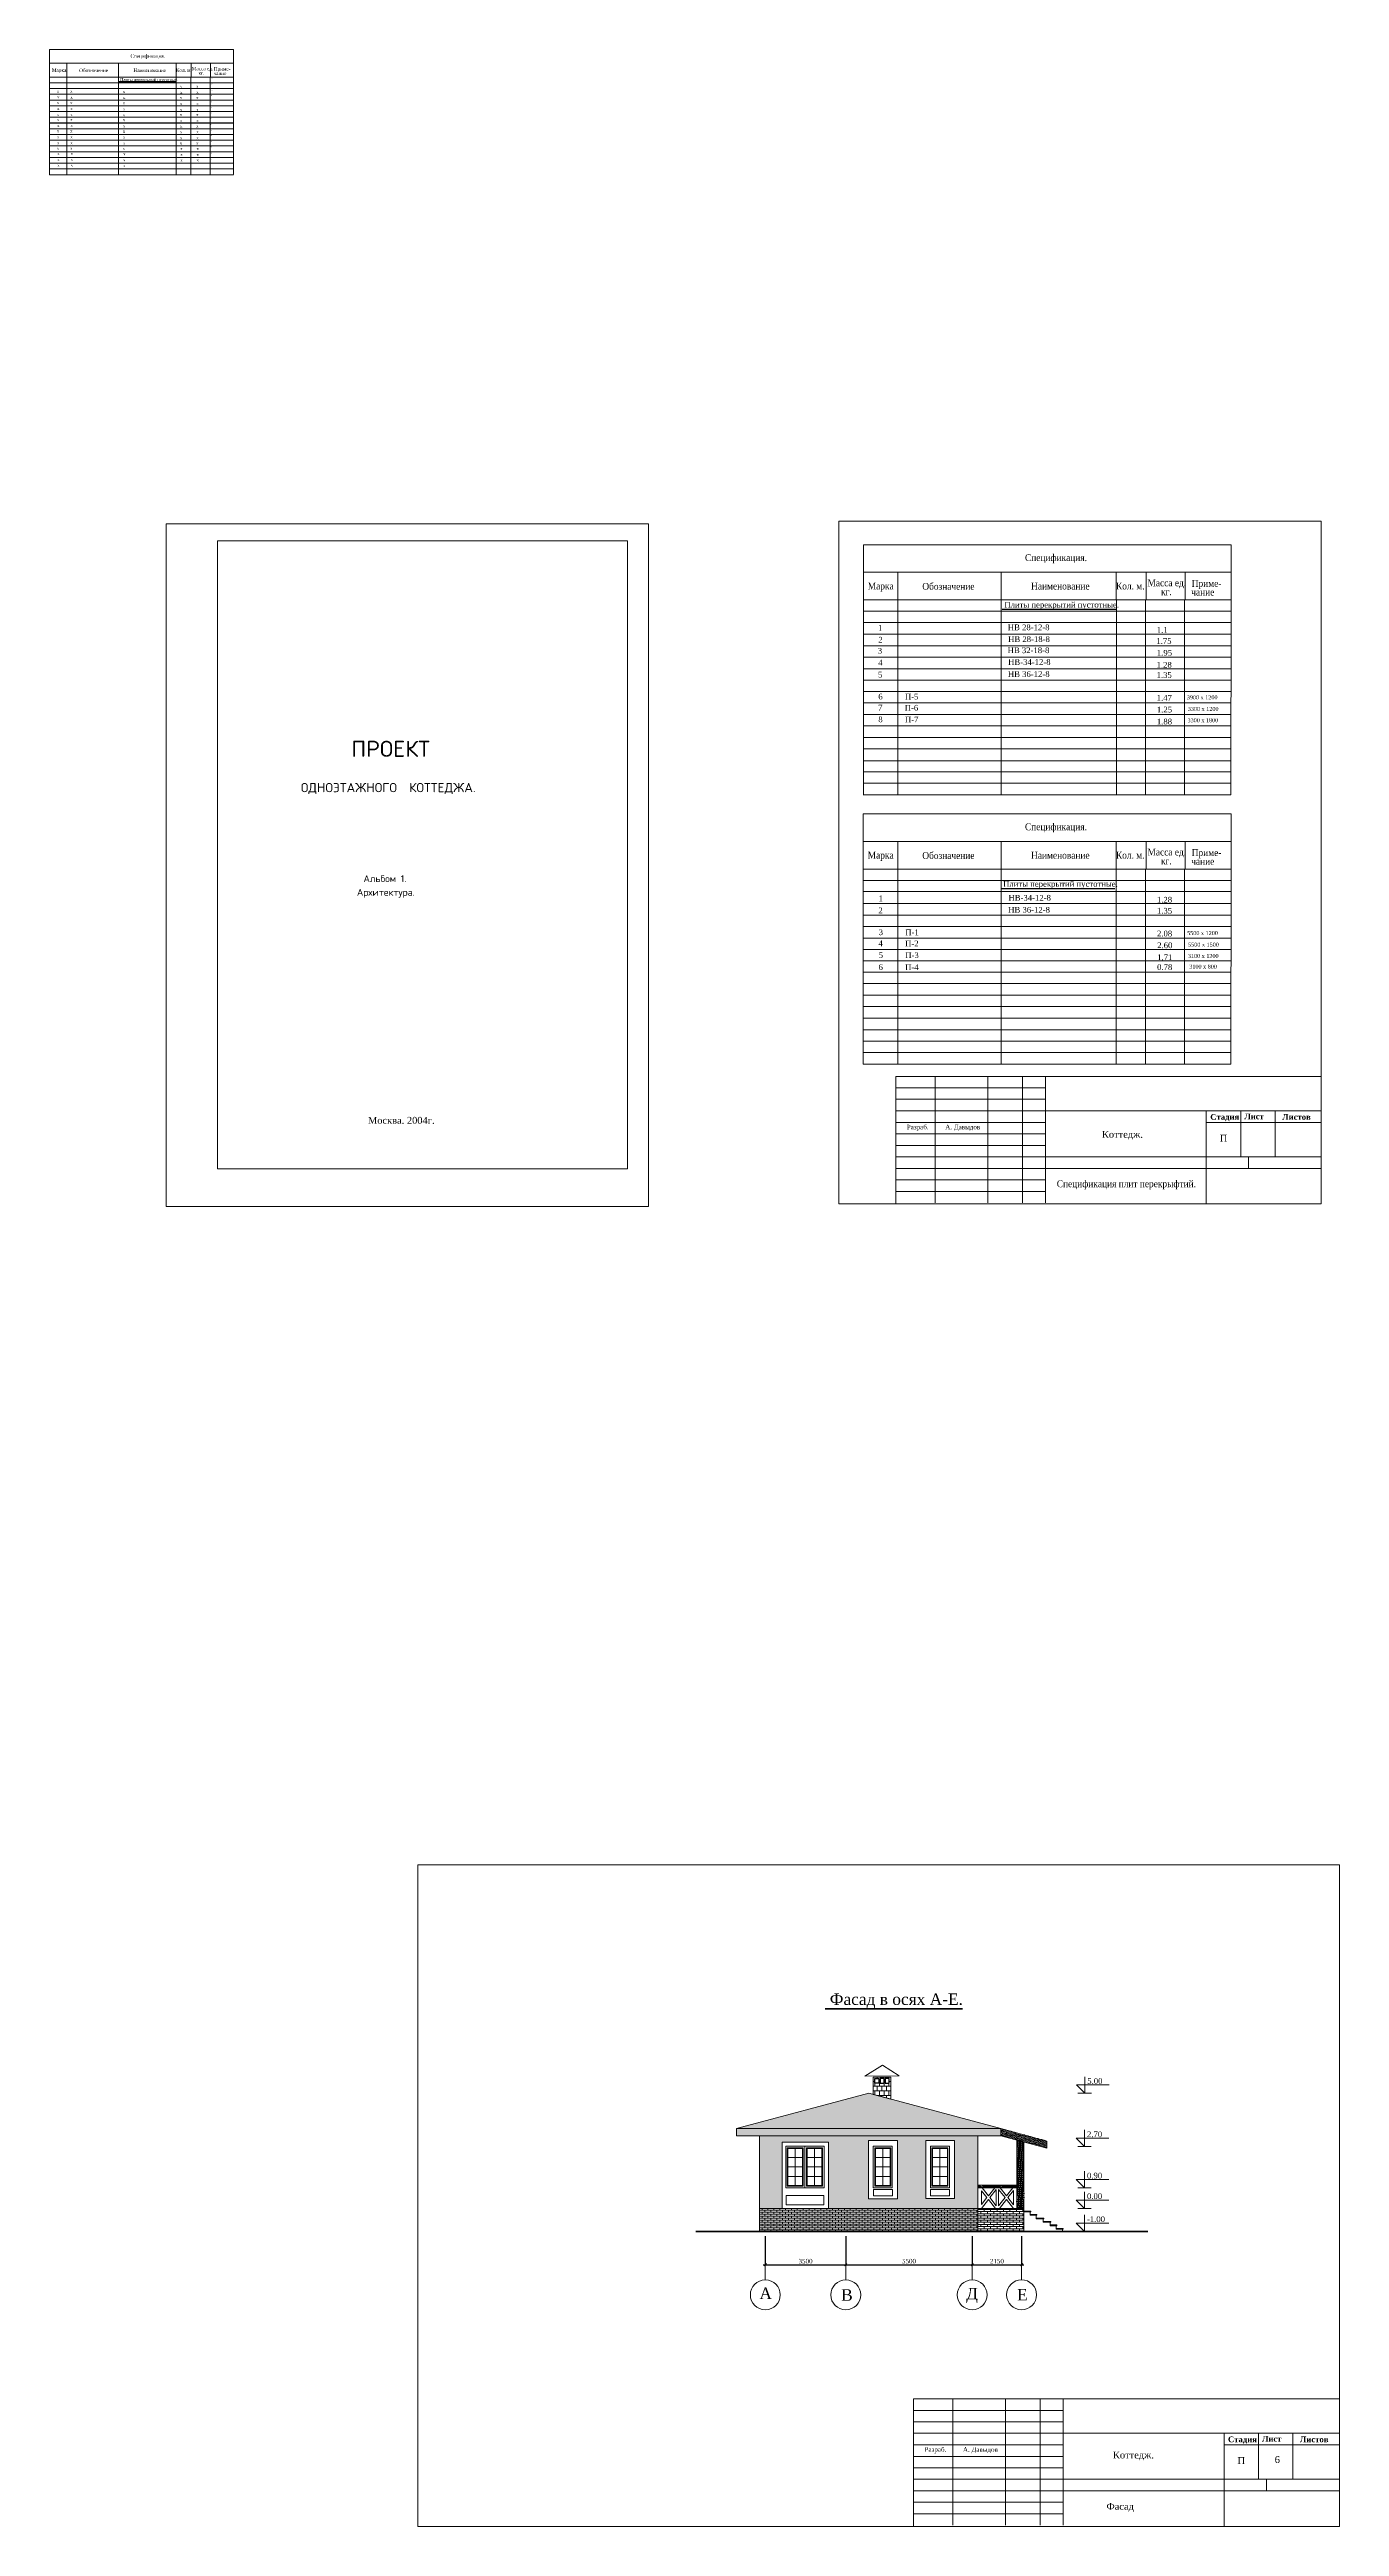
# Model space of a CAD drawing. Extents: x 1526320 to 3332998, y -546296 to 333165.
# Drawn here: x 2174240 to 2230363, y -245723 to -137954 of the extents above; entities that cross this region are included whole.
import ezdxf

# ---------------------------------------------------------------- set-up
doc = ezdxf.new("R2010")
doc.units = 0
doc.header["$LTSCALE"] = 500
doc.header["$MEASUREMENT"] = 0
doc.layers.get('0').update_dxf_attribs({"linetype": 'CONTINUOUS', "lineweight": 0})
for name, color, linetype, lineweight in [('Для печати', 250, 'CONTINUOUS', 0), ('КР. 1 эт. плиты', 250, 'CONTINUOUS', 0), ('Рамка и штамп', 252, 'CONTINUOUS', 15)]:
    doc.layers.add(name, color=color, linetype=linetype, lineweight=lineweight)
doc.styles.add('NAKLON', font='TIMESBD.TTF', dxfattribs={"height": 500})
doc.styles.add('ROMANS', font='romans', dxfattribs={"height": 2.5})
doc.styles.get("Standard").update_dxf_attribs({"font": 'TIMES.TTF', "height": 150})
doc.dimstyles.new('ISO-25', dxfattribs={"dimtxt": 300, "dimasz": 100, "dimexe": 0, "dimexo": 0, "dimgap": 50, "dimtad": 1, "dimdec": 0, "dimrnd": 10, "dimtxsty": 'Standard', "dimblk": 'OBLIQUE', "dimcen": 100, "dimdle": 100, "dimadec": 0, "dimazin": 0, "dimtfac": 1, "dimtdec": 0, "dimtmove": 0, "dimatfit": 3, "dimldrblk": 'OBLIQUE', "dimfxl": 0, "dimarcsym": 0})

# ---------------------------------------------------------------- blocks, each defined once
blk = doc.blocks.new('_Oblique')
at = {"color": 0, "linetype": 'ByBlock', "lineweight": -2}
blk.add_line((-0.5, -0.5), (0.5, 0.5), dxfattribs=at)
blk = doc.blocks.new('*D402')
at = {"layer": 'Для печати', "color": 0, "linetype": 'Continuous', "lineweight": -2, "ltscale": 0.13}
for p, q in [((2205383, -233092), (2205383, -234334)), ((2208883, -233093), (2208883, -234334)), ((2205283, -234334), (2208983, -234334))]:
    blk.add_line(p, q, dxfattribs=at)
at = {"layer": 'Для печати', "color": 0, "linetype": 'Continuous', "lineweight": -2, "ltscale": 0.13, "xscale": 100, "yscale": 100, "zscale": 100, "rotation": 180}
blk.add_blockref('_Oblique', (2205383, -234334), dxfattribs=at)
at = {"layer": 'Для печати', "color": 0, "linetype": 'Continuous', "lineweight": -2, "ltscale": 0.13, "xscale": 100, "yscale": 100, "zscale": 100}
blk.add_blockref('_Oblique', (2208883, -234334), dxfattribs=at)
at = {"layer": 'Для печати', "color": 0, "linetype": 'Continuous', "lineweight": 9, "ltscale": 0.13, "insert": (2207133, -234182), "char_height": 200, "attachment_point": 5}
blk.add_mtext('3500', dxfattribs=at)
blk = doc.blocks.new('*D403')
at = {"layer": 'Для печати', "color": 0, "linetype": 'Continuous', "lineweight": -2, "ltscale": 0.13}
for p, q in [((2214383, -233094), (2214383, -234334)), ((2216533, -233094), (2216533, -234334)), ((2214283, -234334), (2216633, -234334))]:
    blk.add_line(p, q, dxfattribs=at)
at = {"layer": 'Для печати', "color": 0, "linetype": 'Continuous', "lineweight": -2, "ltscale": 0.13, "xscale": 100, "yscale": 100, "zscale": 100, "rotation": 180}
blk.add_blockref('_Oblique', (2214383, -234334), dxfattribs=at)
at = {"layer": 'Для печати', "color": 0, "linetype": 'Continuous', "lineweight": -2, "ltscale": 0.13, "xscale": 100, "yscale": 100, "zscale": 100}
blk.add_blockref('_Oblique', (2216533, -234334), dxfattribs=at)
at = {"layer": 'Для печати', "color": 0, "linetype": 'Continuous', "lineweight": 9, "ltscale": 0.13, "insert": (2215458, -234182), "char_height": 200, "attachment_point": 5}
blk.add_mtext('2150', dxfattribs=at)
blk = doc.blocks.new('*D404')
at = {"layer": 'Для печати', "color": 0, "linetype": 'Continuous', "lineweight": -2, "ltscale": 0.13}
for p, q in [((2208883, -233093), (2208883, -234334)), ((2214383, -233094), (2214383, -234334)), ((2208783, -234334), (2214483, -234334))]:
    blk.add_line(p, q, dxfattribs=at)
at = {"layer": 'Для печати', "color": 0, "linetype": 'Continuous', "lineweight": -2, "ltscale": 0.13, "xscale": 100, "yscale": 100, "zscale": 100, "rotation": 180}
blk.add_blockref('_Oblique', (2208883, -234334), dxfattribs=at)
at = {"layer": 'Для печати', "color": 0, "linetype": 'Continuous', "lineweight": -2, "ltscale": 0.13, "xscale": 100, "yscale": 100, "zscale": 100}
blk.add_blockref('_Oblique', (2214383, -234334), dxfattribs=at)
at = {"layer": 'Для печати', "color": 0, "linetype": 'Continuous', "lineweight": 9, "ltscale": 0.13, "insert": (2211633, -234182), "char_height": 200, "attachment_point": 5}
blk.add_mtext('5500', dxfattribs=at)

msp = doc.modelspace()

# ---------------------------------------------------------------- hatches: boundary and pattern name
at = {"layer": 'Для печати', "linetype": 'Continuous', "lineweight": 0, "ltscale": 1.3}
h = msp.add_hatch(dxfattribs=at)
h.set_pattern_fill('AR-B88', color=250, style=0)
h.set_pattern_definition([(180, (2764482.45, 71730.46), (0, 203.2), []), (90, (2764482.45, 71730.46), (101.6, 203.2), [203.2, -203.2])])
h.paths.add_polyline_path([(2210552.1, -226239.3), (2210376, -226239.3), (2210376, -226434.7), (2210552.1, -226434.7)], flags=16)
h.paths.add_polyline_path([(2210149.1, -226239.3), (2210325.2, -226239.3), (2210325.2, -226434.7), (2210149.1, -226434.7)], flags=16)
h.paths.add_polyline_path([(2210775.1, -226239.3), (2210599, -226239.3), (2210599, -226434.7), (2210775.1, -226434.7)], flags=16)
h.paths.add_polyline_path([(2210849.4, -226169), (2210074.8, -226169), (2210074.8, -226924), (2210849.4, -227131.5)])
at = {"layer": 'Для печати', "linetype": 'Continuous', "lineweight": 0, "ltscale": 0.13}
h = msp.add_hatch(dxfattribs=at)
h.set_pattern_fill('AR-RSHKE', color=250, scale=18, style=0)
h.set_pattern_definition([(7e-15, (393822.67, -18122.96), (459, 216), [108, -90, 126, -54, 162, -72]), (7e-15, (393930.67, -18113.96), (459, 216), [90, -342, 72, -108]), (7e-15, (394146.67, -18136.46), (459, 216), [54, -558]), (90, (393822.67, -18122.96), (-153, 216), [207, -657]), (90, (393930.67, -18122.96), (-153, 216), [202.5, -661.5]), (90, (394020.67, -18122.96), (-153, 216), [189, -675]), (90, (394146.67, -18136.46), (-153, 216), [207, -657]), (90, (394200.67, -18136.46), (-153, 216), [207, -657]), (90, (394362.67, -18122.96), (-153, 216), [198, -666])])
h.paths.add_polyline_path([(2204133, -228413.6), (2209882.8, -226873.1), (2215632.6, -228413.6)])
h = msp.add_hatch(dxfattribs=at)
h.set_pattern_fill('ANSI36', color=250, scale=350, angle=136, style=0)
h.set_pattern_definition([(359, (4276124.82, -31238.12), (75.7872964, -45.0795365), [109.375, -21.875, 0, -21.875])])
h.paths.add_polyline_path([(2204133, -228413.5), (2215632.6, -228413.5), (2215632.6, -228723.6), (2204133, -228723.6)])
h = msp.add_hatch(dxfattribs=at)
h.set_pattern_fill('ANSI36', color=250, scale=350, angle=150, style=0)
h.set_pattern_definition([(345, (4276124.82, -31238.12), (62.63036285, -62.075088), [109.375, -21.875, 0, -21.875])])
edge = h.paths.add_edge_path()
edge.add_line((2215632.6, -228413.6), (2217631.3, -228952.2))
edge.add_line((2217631.3, -228952.2), (2217631.3, -229261.9))
edge.add_line((2217631.3, -229261.9), (2215632.7, -228727.5))
edge.add_line((2215632.7, -228727.5), (2215632.7, -228413.3))
h = msp.add_hatch(dxfattribs=at)
h.set_pattern_fill('AR-SAND', color=250, scale=100, style=0)
h.set_pattern_definition([(37.5, (67639.36, -31238.12), (-6.299336, 192.682377), [0, -152, 0, -170, 0, -162.5]), (7.5, (67639.36, -31238.12), (176.97767, 282.214607), [0, -82, 0, -137, 0, -52.5]), (327.5, (67516.36, -31238.12), (311.414186, 0.565905), [0, -50, 0, -180, 0, -235]), (317.5, (67516.36, -31238.12), (300.61266, 87.767556), [0, -25, 0, -118, 0, -135])])
h.paths.add_polyline_path([(2205133.1, -231884.4), (2214632.6, -231884.4), (2214632.6, -228723.6), (2205133.1, -228723.6)])
h.paths.add_polyline_path([(2206113.4, -229002.3), (2208136.1, -229002.3), (2208136.1, -231884.5), (2206113.4, -231884.5)])
h.paths.add_polyline_path([(2209878.4, -228932.5), (2211128.1, -228932.5), (2211128.1, -231462.2), (2209878.4, -231462.2)], flags=16)
h.paths.add_polyline_path([(2212370.7, -228931.1), (2213620.4, -228931.1), (2213620.4, -231460.9), (2212370.7, -231460.9)], flags=16)
h = msp.add_hatch(dxfattribs=at)
h.set_pattern_fill('ANSI36', color=250, scale=400, angle=44, style=0)
h.set_pattern_definition([(91, (4040590.987, -55761.41), (48.4652992, 88.3592936), [125, -25, 0, -25])])
h.paths.add_polyline_path([(2216331.2, -231884.4), (2216631.1, -231884.4), (2216635.1, -228996.7), (2216330.8, -228914.2)])
at = {"layer": 'Для печати', "linetype": 'Continuous', "lineweight": 15, "ltscale": 0.13}
h = msp.add_hatch(dxfattribs=at)
h.set_pattern_fill('ANSI36', color=250, scale=350, angle=136, style=0)
h.set_pattern_definition([(359, (3776910.317, -34594.6), (75.7872964, -45.0795365), [109.375, -21.875, 0, -21.875])])
h.paths.add_polyline_path([(2216331.2, -230985.7), (2214632.6, -230985.7), (2214632.6, -230870.3), (2216331.2, -230870.3)])
at = {"layer": 'Для печати', "linetype": 'Continuous', "lineweight": 0, "ltscale": 0.13}
h = msp.add_hatch(dxfattribs=at)
h.set_pattern_fill('AR-BRSTD', color=250, scale=32, style=0)
h.set_pattern_definition([(0, (67639.36, -31238.12), (0, 85.344), []), (90, (67639.36, -31238.12), (-128, 85.344), [85.344, -85.344])])
h.paths.add_polyline_path([(2205133.1, -231884.4), (2214632.6, -231884.4), (2214632.6, -232884.7), (2205133.1, -232884.7)])
h = msp.add_hatch(dxfattribs=at)
h.set_pattern_fill('AR-BRSTD', color=250, scale=35, style=0)
h.set_pattern_definition([(180, (4276124.82, -31238.12), (0, 93.345), []), (90, (4276124.82, -31238.12), (140, 93.345), [93.345, -93.345])])
h.paths.add_polyline_path([(2214632.3, -231884.5), (2216631.1, -231884.5), (2216631.1, -232884.6), (2214632.3, -232884.6)])

# ---------------------------------------------------------------- linework, layer by layer
at = {"layer": 'Для печати', "color": 250, "linetype": 'Continuous', "lineweight": 50, "ltscale": 0.13}
for p, q in [((2213961, -223202.7), (2207980.6, -223202.7)), ((2222029, -232884.5), (2202362.1, -232884.5))]:
    msp.add_line(p, q, dxfattribs=at)
at = {"layer": 'Для печати', "color": 250, "linetype": 'Continuous', "lineweight": 15}
for p, q in [((2219282.1, -226873.2), (2219282.1, -226153.2)), ((2219282.1, -226873.2), (2218922.1, -226513.2)), ((2218922.1, -226513.2), (2220344.4, -226513.2)), ((2218986.4, -226873.2), (2219577.8, -226873.2)), ((2206270.3, -229181.3), (2207939.1, -229180.7)), ((2206270.3, -229182.1), (2206270.3, -230984.9)), ((2206339.9, -229246.7), (2207035.4, -229246.7)), ((2206339.9, -229246.7), (2206339.9, -230915.9)), ((2206367.7, -229276.5), (2207007.6, -229276.5)), ((2206367.7, -229276.5), (2206367.7, -230888.1)), ((2206687.6, -229247), (2206687.6, -230915.9)), ((2207007.6, -229276.4), (2207007.6, -230888.1)), ((2207035.4, -229246.5), (2207035.4, -230915.9)), ((2207104.9, -229181), (2207104.9, -230985.2)), ((2207173.9, -229246.5), (2207173.9, -230915.9)), ((2207869.4, -229246.7), (2207173.9, -229246.7)), ((2207201.8, -229276.4), (2207201.8, -230888.1)), ((2207841.6, -229276.5), (2207201.8, -229276.5)), ((2207521.7, -229247), (2207521.7, -230915.9)), ((2207841.6, -229276.5), (2207841.6, -230888.1)), ((2207869.4, -229246.7), (2207869.4, -230915.9)), ((2207939.1, -229181.5), (2207939.1, -230984.9)), ((2210072.9, -229182.3), (2210072.9, -230985.2)), ((2210142.4, -229247), (2210142.4, -230916.2)), ((2210142.4, -229247), (2210837.9, -229247)), ((2210170.3, -229276.7), (2210170.3, -230888.3)), ((2210170.3, -229276.7), (2210810.1, -229276.7)), ((2210490.2, -229247.3), (2210490.2, -230916.2)), ((2210810.1, -229276.7), (2210810.1, -230888.3)), ((2210837.9, -229246.8), (2210837.9, -230916.2)), ((2210907.5, -229181.2), (2210907.5, -230985.3)), ((2212565.2, -229181), (2212565.2, -230983.8)), ((2212634.7, -229245.6), (2213330.2, -229245.6)), ((2212634.7, -229245.6), (2212634.7, -230914.8)), ((2212662.6, -229275.4), (2213302.4, -229275.4)), ((2212662.6, -229275.4), (2212662.6, -230887)), ((2212982.5, -229245.9), (2212982.5, -230914.8)), ((2213302.4, -229275.3), (2213302.4, -230887)), ((2213330.2, -229245.5), (2213330.2, -230914.8)), ((2213399.8, -229179.9), (2213399.8, -230983.9)), ((2219269.7, -229191.6), (2218909.7, -228831.6)), ((2218909.7, -228831.6), (2220332, -228831.6)), ((2218974, -229191.6), (2219565.4, -229191.6)), ((2219269.7, -229191.6), (2219269.7, -228471.6)), ((2206339.9, -229664), (2207035.4, -229664)), ((2206339.9, -230081.3), (2207035.4, -230081.3)), ((2206339.9, -230498.6), (2207035.4, -230498.6)), ((2207869.4, -229664), (2207173.9, -229664)), ((2207869.4, -230081.3), (2207173.9, -230081.3)), ((2207869.4, -230498.6), (2207173.9, -230498.6)), ((2210142.4, -229664.3), (2210837.9, -229664.3)), ((2210142.4, -230081.6), (2210837.9, -230081.6)), ((2210142.4, -230498.9), (2210837.9, -230498.9)), ((2212634.7, -229662.9), (2213330.2, -229662.9)), ((2212634.7, -230080.2), (2213330.2, -230080.2)), ((2212634.7, -230497.5), (2213330.2, -230497.5)), ((2219270, -230991.3), (2219270, -230271.3)), ((2206270.3, -230984.9), (2207939.1, -230984.3)), ((2206339.9, -230915.9), (2207035.4, -230915.9)), ((2206367.7, -230888.1), (2207007.6, -230888.1)), ((2207869.4, -230915.9), (2207173.9, -230915.9)), ((2207841.6, -230888.1), (2207201.8, -230888.1)), ((2210142.4, -230916.2), (2210837.9, -230916.2)), ((2210170.3, -230888.3), (2210810.1, -230888.3)), ((2212634.7, -230914.8), (2213330.2, -230914.8)), ((2212662.6, -230887), (2213302.4, -230887)), ((2218909.8, -231522.8), (2220332.1, -231522.8)), ((2219269.8, -231882.8), (2218909.8, -231522.8)), ((2219270, -230991.3), (2218910, -230631.3)), ((2218910, -230631.3), (2220332.2, -230631.3)), ((2218974.3, -230991.3), (2219565.6, -230991.3)), ((2219269.8, -231882.8), (2219269.8, -231162.8)), ((2216631.1, -231884.4), (2216631.1, -232033.7)), ((2216931.1, -232004.4), (2216631.1, -232004.4)), ((2216931.1, -232034.4), (2216631.1, -232034.4)), ((2217201, -232154.2), (2216901, -232154.2)), ((2217201, -232184.2), (2216901, -232184.2)), ((2216901.1, -232034.4), (2216901.1, -232184.3)), ((2216931.1, -232004.4), (2216931.1, -232034.4)), ((2217171, -232184.3), (2217171, -232334.2)), ((2217501, -232304.2), (2217171, -232304.2)), ((2217501, -232334.2), (2217172.7, -232334.2)), ((2217201, -232154.2), (2217201, -232184.2)), ((2217801, -232454.2), (2217470, -232454.2)), ((2217471, -232334.1), (2217471, -232484.2)), ((2217801, -232484.2), (2217471.7, -232484.2)), ((2217501, -232304.2), (2217501, -232334.2)), ((2217771, -232484.2), (2217771, -232635.9)), ((2218071, -232605.9), (2217771, -232605.9)), ((2218071, -232635.9), (2217771, -232635.9)), ((2217801, -232454.2), (2217801, -232484.2)), ((2218041, -232635.9), (2218041, -232787.5)), ((2218341.1, -232757.5), (2218041.1, -232757.5)), ((2218071, -232605.9), (2218071, -232635.9)), ((2218341.1, -232757.5), (2218341.1, -232787.5)), ((2219267.6, -232883.4), (2218907.6, -232523.4)), ((2218907.6, -232523.4), (2220329.9, -232523.4)), ((2218974.1, -231882.8), (2219565.5, -231882.8)), ((2219267.6, -232883.4), (2219267.6, -232163.4)), ((2218341.1, -232787.5), (2218041.1, -232787.5)), ((2218311.1, -232787.5), (2218311.1, -232854.7)), ((2218971.9, -232883.4), (2219563.3, -232883.4)), ((2213536.8, -245670.9), (2213537.7, -240170.9)), ((2215836.8, -245671.3), (2215837.7, -240171.3)), ((2217336.8, -245671.5), (2217337.7, -240171.5)), ((2218336.8, -245671.7), (2218337.7, -240171.7)), ((2211837.6, -240670.6), (2218337.6, -240671.7)), ((2211837.4, -241670.6), (2218337.4, -241671.7)), ((2211837.4, -242170.6), (2218337.4, -242171.7)), ((2225339.3, -242173.7), (2230339.3, -242174.5)), ((2211837.2, -243170.6), (2218337.2, -243171.7)), ((2211837, -244170.6), (2230337, -244173.7)), ((2211837.1, -243670.6), (2218337.1, -243671.7)), ((2211836.9, -244670.6), (2218336.9, -244671.7)), ((2211836.9, -245170.6), (2218336.9, -245171.7))]:
    msp.add_line(p, q, dxfattribs=at)
at = {"layer": 'Для печати', "color": 250, "linetype": 'Continuous', "lineweight": 0}
for p, q in [((2205382.6, -233284), (2205382.6, -234994.1)), ((2208882.7, -233284), (2208882.7, -234994.1)), ((2214382.7, -233284), (2214382.6, -234994)), ((2216533.7, -233281), (2216533.6, -234991.1))]:
    msp.add_line(p, q, dxfattribs=at)
at = {"layer": 'Для печати', "color": 250, "linetype": 'Continuous', "lineweight": 15, "ltscale": 0.13}
for p, q in [((2211837.1, -240174.8), (2230339.1, -240174.8)), ((2211837.1, -245711.9), (2211837.1, -240174.8)), ((2218331.3, -241166.1), (2211839.9, -241166.1)), ((2211862.4, -241670), (2230333.4, -241670)), ((2225339.7, -241669.1), (2225339.7, -245723)), ((2226836.3, -241669.1), (2226836.3, -243667)), ((2228332.9, -241669.1), (2228332.9, -243667)), ((2211849.8, -242673), (2218337.6, -242673)), ((2218338.7, -243667.1), (2225332.5, -243667.1)), ((2225332.5, -243667.1), (2230333.1, -243667.1)), ((2227181.6, -243667), (2227181.6, -244170))]:
    msp.add_line(p, q, dxfattribs=at)
for points in [[(2179321.7, -158587), (2200307.2, -158587), (2200307.2, -188290), (2179321.7, -188290)], [(2181548.6, -159329.2), (2199393.5, -159329.2), (2199393.5, -186657.3), (2181548.6, -186657.3)], [(2208583.7, -158471.9), (2229569.2, -158471.9), (2229569.2, -188174.9), (2208583.7, -188174.9)], [(2204133, -228413.5), (2215632.6, -228413.5), (2215632.6, -228723.6), (2204133, -228723.6)], [(2205133.1, -231884.4), (2214632.6, -231884.4), (2214632.6, -228723.6), (2205133.1, -228723.6)], [(2206113.4, -229002.3), (2208136.1, -229002.3), (2208136.1, -231884.5), (2206113.4, -231884.5)], [(2209878.4, -228932.5), (2211128.1, -228932.5), (2211128.1, -231462.2), (2209878.4, -231462.2)], [(2210907.5, -230985.3), (2210072.9, -230985.3), (2210072.9, -229182.3), (2210907.5, -229182.3)], [(2212370.7, -228931.1), (2213620.4, -228931.1), (2213620.4, -231460.9), (2212370.7, -231460.9)], [(2213399.8, -230983.9), (2212565.2, -230983.9), (2212565.2, -229181), (2213399.8, -229181)], [(2216331.2, -231884.4), (2216631.1, -231884.4), (2216635.1, -228996.7), (2216330.8, -228914.2)], [(2206284.5, -231325.9), (2207935.2, -231325.9), (2207935.2, -231724.4), (2206284.5, -231724.4)], [(2210084, -231058.6), (2210910.3, -231058.6), (2210910.3, -231338.6), (2210084, -231338.6)], [(2212576.3, -231057.2), (2213402.6, -231057.2), (2213402.6, -231337.2), (2212576.3, -231337.2)], [(2216331.2, -230985.7), (2214632.6, -230985.7), (2214632.6, -230870.3), (2216331.2, -230870.3)], [(2205133.1, -231884.4), (2214632.6, -231884.4), (2214632.6, -232884.7), (2205133.1, -232884.7)], [(2214632.3, -231884.5), (2216631.1, -231884.5), (2216631.1, -232884.6), (2214632.3, -232884.6)]]:
    msp.add_lwpolyline(points, close=True, dxfattribs=at)
at = {"layer": 'Для печати', "color": 250, "linetype": 'Continuous', "lineweight": 0, "ltscale": 0.13}
msp.add_lwpolyline([(2230363.3, -245721.3), (2190260.7, -245721.3), (2190260.7, -216938.2), (2230363.3, -216938.2)], close=True, dxfattribs=at)
at = {"layer": 'Для печати', "color": 250, "linetype": 'Continuous', "lineweight": 15, "ltscale": 1.3}
for points in [[(2209714.3, -226124.5), (2210477.7, -225646.3), (2211212.9, -226123.7)], [(2210849.4, -226169), (2210074.8, -226169), (2210074.8, -226924), (2210849.4, -227131.5)]]:
    msp.add_lwpolyline(points, close=True, dxfattribs=at)
at = {"layer": 'Для печати', "color": 250, "linetype": 'Continuous', "lineweight": 30, "ltscale": 1.3}
for points in [[(2210149.1, -226239.3), (2210325.2, -226239.3), (2210325.2, -226434.7), (2210149.1, -226434.7)], [(2210552.1, -226239.3), (2210376, -226239.3), (2210376, -226434.7), (2210552.1, -226434.7)], [(2210775.1, -226239.3), (2210599, -226239.3), (2210599, -226434.7), (2210775.1, -226434.7)]]:
    msp.add_lwpolyline(points, close=True, dxfattribs=at)
at = {"layer": 'Для печати', "color": 250, "linetype": 'Continuous', "lineweight": 15, "ltscale": 0.13}
for points in [[(2204133, -228413.6), (2209882.8, -226873.1), (2215632.6, -228413.6), (2204133, -228413.6)], [(2215632.6, -228413.6), (2217631.3, -228952.2), (2217631.3, -229261.9), (2215632.7, -228727.5), (2215632.7, -228413.3)], [(2215088.9, -231495.6), (2214782.6, -231885.4), (2215395.2, -231885.4), (2215088.9, -231495.6)], [(2214790.8, -231116.3), (2215026.9, -231416.6), (2214790.9, -231716.9), (2214790.8, -231116.3)], [(2214812.6, -230985.7), (2215088.9, -231337.6), (2215365.4, -230985.7), (2214812.6, -230985.7)], [(2215433.6, -231057.2), (2215151, -231416.6), (2215433.6, -231776.3), (2215433.6, -231057.2)], [(2215533.2, -231057.2), (2215815.8, -231416.6), (2215533.2, -231776.3), (2215533.2, -231057.2)], [(2215877.9, -231495.6), (2216184.2, -231885.4), (2215571.5, -231885.4), (2215877.9, -231495.6)], [(2216154.2, -230985.7), (2215877.9, -231337.6), (2215601.4, -230985.7), (2216154.1, -230985.7)], [(2216184.2, -231105.8), (2215939.9, -231416.6), (2216184.2, -231727.5), (2216184.2, -231105.8)]]:
    msp.add_lwpolyline(points, dxfattribs=at)
at = {"layer": 'Для печати', "color": 250, "linetype": 'Continuous', "lineweight": 0}
for centre in [(2205383.3, -235645.5), (2208883.4, -235645.5), (2214383.4, -235645.5), (2216534.4, -235642.5)]:
    msp.add_circle(centre, 651.5, dxfattribs=at)
at = {"layer": 'КР. 1 эт. плиты', "color": 5, "linetype": 'Continuous', "lineweight": 15, "ltscale": 0.13}
for p, q in [((2182241.7, -139646), (2174242.1, -139646)), ((2174242.1, -139902.6), (2182239.6, -139902.6)), ((2174244.5, -139402.1), (2182241.7, -139402.1)), ((2182244.9, -139154.1), (2174245.4, -139154.1)), ((2174995.9, -139153.2), (2174995.9, -143398.5)), ((2177246.8, -139154.6), (2177246.8, -143397.9)), ((2179749.7, -139152.6), (2179749.7, -143398)), ((2180381, -139154.8), (2180381, -143398.7)), ((2181231.2, -139150.4), (2181231.2, -143401.1)), ((2182242.5, -140655.8), (2174240.5, -140655.8)), ((2182242.5, -141150.2), (2174240.5, -141150.2)), ((2182242.5, -141150.8), (2174240.5, -141150.8)), ((2174242.1, -140903.2), (2182242.8, -140903.2)), ((2174243.5, -140155), (2182238.2, -140155)), ((2182237.5, -140402.8), (2174243.8, -140402.8)), ((2182242.5, -141645.1), (2174240.5, -141645.1)), ((2174242.1, -141397.8), (2182242.8, -141397.8)), ((2174243.5, -142146), (2182238.2, -142146)), ((2182237.5, -141898.2), (2174243.8, -141898.2)), ((2174242.1, -142398.4), (2182239.6, -142398.4)), ((2182241.7, -143142.5), (2174242.1, -143142.5)), ((2174244.5, -142898.5), (2182241.7, -142898.5)), ((2174244.5, -142898.9), (2182241.7, -142898.9)), ((2182241.7, -142654.9), (2174245.3, -142654.9)), ((2174242.1, -143399), (2182239.6, -143399)), ((2209645.9, -162394), (2225640.3, -162394)), ((2225646.7, -161898.1), (2209647.7, -161898.1)), ((2211148.7, -161896.3), (2211148.7, -170386.8)), ((2215650.5, -161899), (2215650.5, -170385.7)), ((2220656.4, -161895), (2220656.4, -170385.8)), ((2221919, -161899.3), (2221919, -170387.2)), ((2223619.3, -161890.6), (2223619.3, -170392.1)), ((2225640.3, -162881.9), (2209641.2, -162881.9)), ((2209641.2, -163395), (2225636.2, -163395)), ((2209643.9, -163899.8), (2225633.3, -163899.8)), ((2225631.9, -164395.3), (2209644.6, -164395.3)), ((2225641.9, -164901.5), (2209637.9, -164901.5)), ((2225641.9, -165890.1), (2209637.9, -165890.1)), ((2225641.9, -165891.4), (2209637.9, -165891.4)), ((2209641.1, -165396.2), (2225642.6, -165396.2)), ((2225641.9, -166880.1), (2209637.9, -166880.1)), ((2209641.1, -166385.4), (2225642.6, -166385.4)), ((2209643.9, -167881.8), (2225633.3, -167881.8)), ((2225631.9, -167386.2), (2209644.6, -167386.2)), ((2209641.2, -168386.6), (2225636.2, -168386.6)), ((2225640.3, -168899.7), (2209647.6, -168899.7)), ((2225640.3, -169874.7), (2209641.2, -169874.7)), ((2209645.9, -169386.9), (2225640.3, -169386.9)), ((2209645.9, -169387.5), (2225640.3, -169387.5)), ((2209641.2, -170387.8), (2225636.2, -170387.8)), ((2209644.7, -174105.5), (2225639.1, -174105.5)), ((2225645.5, -173609.5), (2209646.5, -173609.5)), ((2211147.5, -173607.8), (2211147.5, -182098.3)), ((2215649.3, -173610.5), (2215649.3, -182097.1)), ((2220655.2, -173606.5), (2220655.2, -182097.2)), ((2221917.7, -173610.8), (2221917.7, -182098.7)), ((2223618.1, -173602.1), (2223618.1, -182103.6)), ((2225639.1, -174593.3), (2209639.9, -174593.3)), ((2209639.9, -175106.4), (2225635, -175106.4)), ((2209642.7, -175611.2), (2225632, -175611.2)), ((2225640.7, -176612.9), (2209636.7, -176612.9)), ((2225630.7, -176106.8), (2209643.4, -176106.8)), ((2225640.7, -177601.6), (2209636.7, -177601.6)), ((2225640.7, -177602.9), (2209636.7, -177602.9)), ((2209639.9, -177107.6), (2225641.4, -177107.6)), ((2225640.7, -178591.6), (2209636.7, -178591.6)), ((2209639.9, -178096.9), (2225641.4, -178096.9)), ((2209642.7, -179593.3), (2225632, -179593.3)), ((2225630.7, -179097.7), (2209643.4, -179097.7)), ((2209639.9, -180098.1), (2225635, -180098.1)), ((2225639.1, -180611.2), (2209646.4, -180611.2)), ((2225639.1, -181586.2), (2209639.9, -181586.2)), ((2209639.9, -182099.3), (2225635, -182099.3)), ((2209644.7, -181098.3), (2225639.1, -181098.3)), ((2209644.7, -181099), (2225639.1, -181099))]:
    msp.add_line(p, q, dxfattribs=at)
at = {"layer": 'КР. 1 эт. плиты', "color": 5, "linetype": 'Continuous', "lineweight": 30}
for p, q in [((2179745.5, -139363.2), (2177267.6, -139363.2)), ((2220648, -162316.2), (2215692.1, -162316.2)), ((2220595.9, -174465.1), (2215640, -174465.1))]:
    msp.add_line(p, q, dxfattribs=at)
at = {"layer": 'КР. 1 эт. плиты', "color": 5, "linetype": 'Continuous', "lineweight": 15, "ltscale": 0.13}
for points in [[(2174245.3, -137954.4), (2182245.8, -137954.4), (2182245.8, -139154.2), (2174245.3, -139154.2)], [(2174245.3, -138554.4), (2182245.8, -138554.4), (2182245.8, -139154.2), (2174245.3, -139154.2)], [(2174995.6, -138554.4), (2177245.4, -138554.4), (2177245.4, -139154.2), (2174995.6, -139154.2)], [(2177245.4, -138554.4), (2179745.6, -138554.4), (2179745.6, -139154.2), (2177245.4, -139154.2)], [(2179745.6, -138554.4), (2180395.6, -138554.4), (2180395.6, -139154.2), (2179745.6, -139154.2)], [(2180395.6, -138554.4), (2181245.7, -138554.4), (2181245.7, -139154.2), (2180395.6, -139154.2)], [(2181245.7, -138554.4), (2182245.8, -138554.4), (2182245.8, -139154.2), (2181245.7, -139154.2)], [(2182238.6, -143398.4), (2174245.3, -143399.4), (2174245.3, -139154.2), (2182245.8, -139154.2)], [(2209647.6, -159498.6), (2225648.6, -159498.6), (2225648.6, -161898.2), (2209647.6, -161898.2)], [(2209647.6, -160698.6), (2225648.6, -160698.6), (2225648.6, -161898.2), (2209647.6, -161898.2)], [(2211148.1, -160698.6), (2215647.8, -160698.6), (2215647.8, -161898.2), (2211148.1, -161898.2)], [(2215647.8, -160698.6), (2220648.1, -160698.6), (2220648.1, -161898.2), (2215647.8, -161898.2)], [(2220648.1, -160698.6), (2221948.2, -160698.6), (2221948.2, -161898.2), (2220648.1, -161898.2)], [(2221948.2, -160698.6), (2223648.4, -160698.6), (2223648.4, -161898.2), (2221948.2, -161898.2)], [(2223648.4, -160698.6), (2225648.6, -160698.6), (2225648.6, -161898.2), (2223648.4, -161898.2)], [(2225634.1, -170386.6), (2209647.6, -170388.7), (2209647.6, -161898.2), (2225648.6, -161898.2)], [(2209646.4, -171210), (2225647.4, -171210), (2225647.4, -173609.7), (2209646.4, -173609.7)], [(2209646.4, -172410.1), (2225647.4, -172410.1), (2225647.4, -173609.7), (2209646.4, -173609.7)], [(2211146.9, -172410.1), (2215646.5, -172410.1), (2215646.5, -173609.7), (2211146.9, -173609.7)], [(2215646.5, -172410.1), (2220646.9, -172410.1), (2220646.9, -173609.7), (2215646.5, -173609.7)], [(2220646.9, -172410.1), (2221947, -172410.1), (2221947, -173609.7), (2220646.9, -173609.7)], [(2221947, -172410.1), (2223647.2, -172410.1), (2223647.2, -173609.7), (2221947, -173609.7)], [(2223647.2, -172410.1), (2225647.4, -172410.1), (2225647.4, -173609.7), (2223647.2, -173609.7)], [(2225632.9, -182098.1), (2209646.4, -182100.1), (2209646.4, -173609.7), (2225647.4, -173609.7)]]:
    msp.add_lwpolyline(points, close=True, dxfattribs=at)
at = {"layer": 'Рамка и штамп', "color": 250, "linetype": 'Continuous', "lineweight": 15, "ltscale": 0.13}
for p, q in [((2211067.2, -182637.8), (2229569.2, -182637.8)), ((2211067.2, -188174.9), (2211067.2, -182637.8)), ((2217561.3, -183629.1), (2211070, -183629.1)), ((2211092.4, -184133), (2229563.5, -184133)), ((2224569.7, -184132.1), (2224569.7, -188186)), ((2226066.3, -184132.1), (2226066.3, -186129.9)), ((2227562.9, -184132.1), (2227562.9, -186129.9)), ((2211079.9, -185136), (2217567.6, -185136)), ((2217568.8, -186130.1), (2224562.5, -186130.1)), ((2224562.5, -186130.1), (2229563.2, -186130.1)), ((2226411.7, -186129.9), (2226411.7, -186633))]:
    msp.add_line(p, q, dxfattribs=at)
at = {"layer": 'Рамка и штамп', "color": 250, "linetype": 'Continuous', "lineweight": 15}
for p, q in [((2211067.7, -183133.6), (2217567.7, -183134.7)), ((2212766.8, -188133.9), (2212767.7, -182633.9)), ((2215066.8, -188134.3), (2215067.7, -182634.3)), ((2216566.8, -188134.5), (2216567.7, -182634.5)), ((2217566.8, -188134.7), (2217567.7, -182634.7)), ((2211067.5, -184133.6), (2217567.5, -184134.7)), ((2211067.4, -184633.6), (2217567.4, -184634.7)), ((2224569.4, -184636.6), (2229569.4, -184637.5)), ((2211067.2, -185633.6), (2217567.2, -185634.7)), ((2211067.2, -186133.6), (2217567.2, -186134.7)), ((2211067, -187133.6), (2217567, -187134.7)), ((2211067.1, -186633.6), (2229567.1, -186636.7)), ((2211066.9, -187633.6), (2217566.9, -187634.7))]:
    msp.add_line(p, q, dxfattribs=at)

# ---------------------------------------------------------------- texts
at = {"layer": 'Для печати', "color": 250, "linetype": 'Continuous', "lineweight": 15, "ltscale": 0.13}
for s, height, style, p in [('ПРОЕКТ', 700, 'ROMANS', (2187370.1, -168728.3)), ('ОДНОЭТАЖНОГО  КОТТЕДЖА.', 400, 'ROMANS', (2185174.4, -170266.6)), ('Архитектура.', 300, 'ROMANS', (2187612.9, -174772.4)), ('Альбом 1.', 300, 'ROMANS', (2187898.5, -174177.5)), ('Стадия', 250, 'NAKLON', (2225511.9, -242058.1)), ('Лист', 250, 'NAKLON', (2226991.4, -242033.9)), ('Листов', 250, 'NAKLON', (2228640.6, -242058.1))]:
    msp.add_text(s, height=height, dxfattribs=dict(at, style=style)).set_placement(p)
for s, height, p in [('Москва. 2004г.', 300, (2188096.5, -184693.4)), ('Фасад в осях А-Е.', 500, (2208186.3, -223031.4))]:
    msp.add_text(s, height=height, dxfattribs=at).set_placement(p)
at = {"layer": 'Для печати', "color": 250, "linetype": 'Continuous', "lineweight": 15}
for s, height, p in [('5.00', 250, (2219390.6, -226466.5)), ('2.70', 250, (2219378.2, -228784.9)), ('0.90', 250, (2219378.4, -230584.6)), ('0.00', 250, (2219378.3, -231476.1)), ('-1.00', 250, (2219376.1, -232476.8)), ('Разраб.', 200, (2212311.1, -242473.4)), ('А. Давыдов', 200, (2213981.5, -242473.4)), ('П', 300, (2225927.9, -243006.8)), ('6', 300, (2227545.5, -242962.5)), ('Фасад ', 300, (2220226.1, -244998.1))]:
    msp.add_text(s, height=height, dxfattribs=at).set_placement(p)
at = {"layer": 'Для печати', "color": 250, "linetype": 'Continuous', "lineweight": 0}
for s, p in [('А', (2205126.7, -235829.1)), ('В', (2208683, -235901.1)), ('Д', (2214119.5, -235842.8)), ('Е', (2216336.5, -235890.3))]:
    msp.add_text(s, height=500, dxfattribs=at).set_placement(p)
at = {"layer": 'Для печати', "color": 250, "linetype": 'Continuous', "lineweight": 9}
msp.add_text('Коттедж.', height=300, dxfattribs=at).set_placement((2220507.5, -242763.2))
at = {"layer": 'КР. 1 эт. плиты', "color": 5, "linetype": 'Continuous', "lineweight": 15, "ltscale": 0.13, "width": 0.9}
for s, height, p in [('Марка', 150, (2174342.2, -138927.3)), ('Обозначение', 150, (2175528.7, -138935.1)), ('Спецификация.', 150, (2177762.3, -138310.4)), ('Наименование', 150, (2177894.8, -138929.3)), ('Кол. м.', 150, (2179741.1, -138926.8)), ('Масса ед.', 150, (2180427.9, -138858.9)), ('кг.', 150, (2180721.6, -139052.9)), ('чание', 150, (2181378.5, -139060)), ('Приме-', 150, (2181390.2, -138870.9)), ('Спецификация.', 300, (2216681.5, -160210.6)), ('Марка', 300, (2209841.3, -161444.4)), ('Обозначение', 300, (2212214.4, -161460)), ('Наименование', 300, (2216946.6, -161448.3)), ('Кол. м.', 300, (2220639.1, -161443.5)), ('Масса ед.', 300, (2222012.7, -161307.6)), ('кг.', 300, (2222600.2, -161695.6)), ('чание', 300, (2223913.9, -161709.7)), ('Приме-', 300, (2223937.3, -161331.6)), ('Спецификация.', 300, (2216680.2, -171922.1)), ('Марка', 300, (2209840, -173155.8)), ('Обозначение', 300, (2212213.2, -173171.5)), ('Наименование', 300, (2216945.4, -173159.8)), ('Кол. м.', 300, (2220637.9, -173154.9)), ('Масса ед.', 300, (2222011.4, -173019.1)), ('кг.', 300, (2222599, -173407.1)), ('чание', 300, (2223912.7, -173421.2)), ('Приме-', 300, (2223936.1, -173043.1)), ('Спецификация плит перекрыфтий.', 300, (2218063.8, -187452.4))]:
    msp.add_text(s, height=height, dxfattribs=at).set_placement(p)
at = {"layer": 'КР. 1 эт. плиты', "color": 5, "linetype": 'Continuous', "lineweight": 30}
for s, height, p in [('х', 125, (2174563.7, -139826.8)), ('х', 125, (2174570.8, -140083.9)), ('х', 125, (2175142.4, -139828.9)), ('х', 125, (2175149.5, -140086)), ('Плиты перекрытий пустотные.', 125, (2177313.4, -139322.2)), ('х', 125, (2177431.2, -139843.8)), ('х', 125, (2177438.3, -140101)), ('х', 125, (2179911.3, -140111.7)), ('х', 125, (2179914.7, -139613.5)), ('х', 125, (2179921.8, -139870.6)), ('х', 125, (2180619.7, -140111.7)), ('х', 125, (2180623.1, -139613.5)), ('х', 125, (2180630.2, -139870.6)), ('х', 62.5, (2181268.9, -139972.3)), ('х', 62.5, (2181278.1, -139488.7)), ('х', 62.5, (2181278.1, -139744.2)), ('х', 62.5, (2181291.8, -139237)), ('х', 125, (2174560.3, -140325)), ('х', 125, (2174565.5, -140843.9)), ('х', 125, (2174565.6, -141065.1)), ('х', 125, (2174570.8, -140581.9)), ('х', 125, (2175139, -140327.1)), ('х', 125, (2175144.2, -140846)), ('х', 125, (2175144.3, -141067.2)), ('х', 125, (2175149.5, -140584)), ('х', 125, (2177427.8, -140342.1)), ('х', 125, (2177433.1, -140861)), ('х', 125, (2177433.1, -141082.1)), ('х', 125, (2177438.3, -140598.9)), ('х', 125, (2179916.6, -140630.6)), ('х', 125, (2179916.6, -140851.8)), ('х', 125, (2179921.8, -140368.6)), ('х', 125, (2179922.4, -141106.7)), ('х', 125, (2180624.9, -140630.6)), ('х', 125, (2180625, -140851.8)), ('х', 125, (2180630.2, -140368.6)), ('х', 125, (2180630.8, -141106.7)), ('х', 62.5, (2181246, -140995.1)), ('х', 62.5, (2181250.6, -140484.2)), ('х', 62.5, (2181250.6, -140730.5)), ('х', 62.5, (2181255.2, -140251)), ('х', 125, (2174562.8, -142310.3)), ('х', 125, (2174567.1, -141561.9)), ('х', 125, (2174571.4, -141320)), ('х', 125, (2174571.4, -141816.7)), ('х', 125, (2174571.4, -142077)), ('х', 125, (2175141.4, -142312.4)), ('х', 125, (2175145.8, -141564)), ('х', 125, (2175150.1, -141322.1)), ('х', 125, (2175150.1, -141818.8)), ('х', 125, (2175150.1, -142079.1)), ('х', 125, (2177430.3, -142327.3)), ('х', 125, (2177434.6, -141578.9)), ('х', 125, (2177438.9, -141337)), ('х', 125, (2177438.9, -141833.8)), ('х', 125, (2177438.9, -142094.1)), ('х', 125, (2179913.8, -142097)), ('х', 125, (2179918.1, -141348.6)), ('х', 125, (2179922.4, -141603.4)), ('х', 125, (2179922.4, -141863.8)), ('х', 125, (2179931.1, -142330.2)), ('х', 125, (2180622.1, -142097)), ('х', 125, (2180626.5, -141348.6)), ('х', 125, (2180630.8, -141603.4)), ('х', 125, (2180630.8, -141863.8)), ('х', 125, (2180639.4, -142330.2)), ('х', 62.5, (2181245.9, -141238.3)), ('х', 62.5, (2181245.9, -141480.1)), ('х', 62.5, (2181245.9, -141721.9)), ('х', 62.5, (2181245.9, -142214.5)), ('х', 62.5, (2181255, -141977.3)), ('х', 125, (2174580.1, -142543.5)), ('х', 125, (2174580.1, -142802.7)), ('х', 125, (2174580.1, -143048.9)), ('х', 125, (2175158.7, -142545.6)), ('х', 125, (2175158.7, -142804.8)), ('х', 125, (2175158.7, -143051)), ('х', 125, (2177447.6, -142560.6)), ('х', 125, (2177447.6, -142819.7)), ('х', 125, (2177447.6, -143065.9)), ('х', 125, (2179931.1, -142589.4)), ('х', 125, (2179931.1, -142835.6)), ('х', 125, (2180639.4, -142589.4)), ('х', 125, (2180639.4, -142835.6)), ('х', 62.5, (2181255, -142734.6)), ('х', 62.5, (2181273.2, -142474.6)), ('Плиты перекрытий пустотные.', 250, (2215783.8, -162234.3)), ('2', 250, (2210298.5, -163757.6)), ('1', 250, (2210284.4, -163243.3)), ('НВ 28-12-8', 250, (2215933.9, -163219.2)), ('НВ 28-18-8', 250, (2215948, -163733.6)), ('1.75', 250, (2222396.3, -163813.3)), ('1.1', 250, (2222417.3, -163331.1)), ('3', 250, (2210277.6, -164239.8)), ('4', 250, (2210298.5, -164753.5)), ('НВ 32-18-8', 250, (2215927.1, -164215.8)), ('НВ-34-12-8', 250, (2215948, -164729.4)), ('1.28', 250, (2222406.8, -164851.1)), ('1.95', 250, (2222417.3, -164326.9)), ('5', 250, (2210288, -165277.7)), ('НВ 36-12-8', 250, (2215937.5, -165253.6)), ('1.35', 250, (2222406.9, -165293.4)), ('8', 250, (2210299.8, -167223.2)), ('6', 250, (2210299.8, -166229.7)), ('7', 250, (2210291.1, -166713.5)), ('П-6', 250, (2211448.5, -166717.7)), ('П-5', 250, (2211457.1, -166233.9)), ('П-7', 250, (2211457.1, -167227.4)), ('1.47', 250, (2222409.9, -166286.9)), ('1.25', 250, (2222418.5, -166796.6)), ('3900 х 1200', 175, (2223721.2, -166228.7)), ('3300 х 1200', 175, (2223763.9, -166731.8)), ('1.88', 250, (2222418.5, -167317.3)), ('3300 х 1800', 175, (2223753.4, -167223.8)), ('Плиты перекрытий пустотные.', 250, (2215731.7, -174383.2)), ('2', 250, (2210302.7, -175533.5)), ('1', 250, (2210313.1, -175009.4)), ('НВ 36-12-8', 250, (2215952.2, -175509.5)), ('НВ-34-12-8', 250, (2215962.6, -174985.3)), ('1.28', 250, (2222421.4, -175070.6)), ('1.35', 250, (2222421.5, -175549.3)), ('4', 250, (2210305.7, -176969.4)), ('3', 250, (2210314.4, -176485.6)), ('П-2', 250, (2211463.1, -176973.6)), ('П-1', 250, (2211471.7, -176489.8)), ('2.08', 250, (2222424.5, -176542.8)), ('5500 х 1200', 175, (2223735.8, -176484.6)), ('6', 250, (2210309.9, -178004.4)), ('5', 250, (2210314.4, -177479.1)), ('П-4', 250, (2211467.3, -178008.6)), ('П-3', 250, (2211471.7, -177483.3)), ('0.78', 250, (2222428.6, -178002.8)), ('2.60', 250, (2222433.1, -177052.5)), ('1.71', 250, (2222433.1, -177573.2)), ('3100 х 1200', 175, (2223768, -177479.7)), ('5500 х 1500', 175, (2223778.5, -176987.7)), ('3100 х 800', 175, (2223828.6, -177941.5))]:
    msp.add_text(s, height=height, dxfattribs=at).set_placement(p)
at = {"layer": 'Рамка и штамп', "color": 250, "linetype": 'Continuous', "lineweight": 15, "ltscale": 0.13, "style": 'NAKLON'}
for s, p in [('Стадия', (2224741.9, -184521.1)), ('Лист', (2226221.4, -184496.8)), ('Листов', (2227870.7, -184521.1))]:
    msp.add_text(s, height=250, dxfattribs=at).set_placement(p)
at = {"layer": 'Рамка и штамп', "color": 250, "linetype": 'Continuous', "lineweight": 15}
for s, height, p in [('Разраб.', 200, (2211541.1, -184936.4)), ('А. Давыдов', 200, (2213211.6, -184936.4)), ('П', 300, (2225158, -185469.8))]:
    msp.add_text(s, height=height, dxfattribs=at).set_placement(p)
at = {"layer": 'Рамка и штамп', "color": 250, "linetype": 'Continuous', "lineweight": 9}
msp.add_text('Коттедж.', height=300, dxfattribs=at).set_placement((2220028.6, -185302.4))

# ---------------------------------------------------------------- dimensions: what is measured, and where the dimension line sits
at = {"layer": 'Для печати', "color": 250, "linetype": 'Continuous', "lineweight": 9, "ltscale": 0.13}
for base, p1, p2, picture, middle in [((2208882.7, -234333.7), (2205382.6, -233092.2), (2208882.7, -233093.2), '*D402', (2207132.6, -234181.9)), ((2214382.6, -234333.7), (2208882.7, -233093.2), (2214382.6, -233093.7), '*D404', (2211632.6, -234181.9)), ((2216532.6, -234333.7), (2214382.6, -233093.8), (2216532.6, -233093.8), '*D403', (2215457.6, -234181.9))]:
    dim = msp.add_linear_dim(base=base, p1=p1, p2=p2, angle=180, dimstyle='ISO-25', dxfattribs=at)
    dim.commit()
    dim.dimension.update_dxf_attribs({"geometry": picture, "text_midpoint": middle})

doc.saveas('drawing.dxf')
